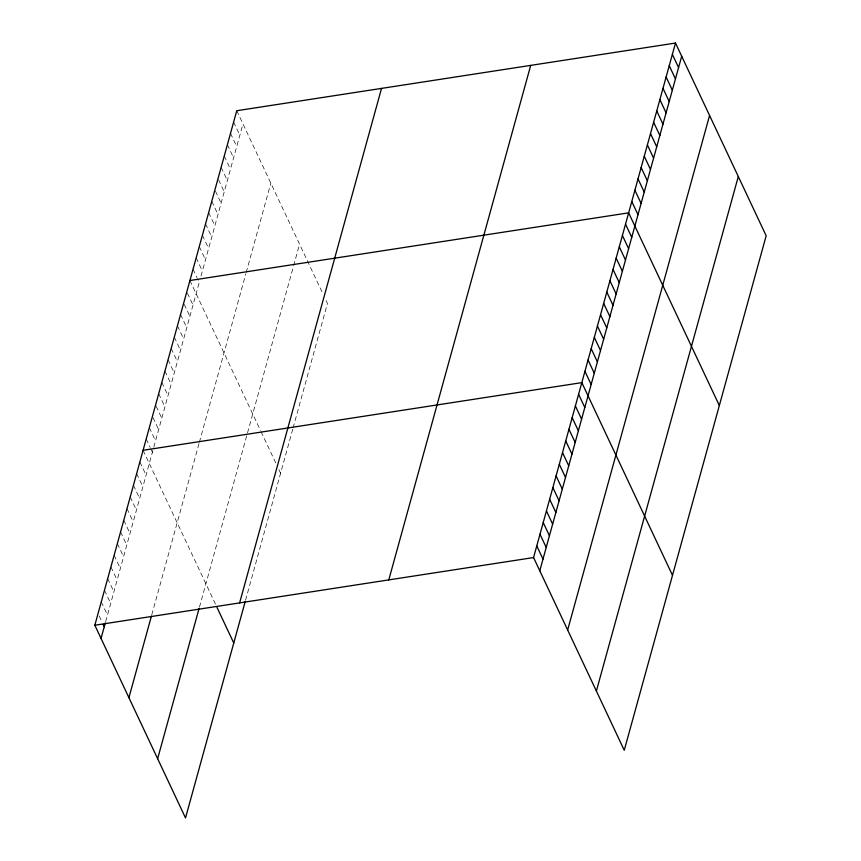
<?xml version="1.0" encoding="UTF-8"?>
<svg xmlns="http://www.w3.org/2000/svg" width="861" height="861" viewBox="0 0 861 861"><rect width="100%" height="100%" fill="white"/><g stroke="black" fill="none" stroke-linecap="round" stroke-linejoin="round"><path stroke-width="0.65" stroke-dasharray="4.3 3.23" d="M105.688 621.599L153.462 448.42M153.807 447.16L199.257 282.397L197.556 278.792M200.99 276.112L242.963 123.93M151.794 614.743L199.031 443.512M199.375 442.253L245.859 273.723M246.203 272.463L270.838 183.167M199.461 607.102L293.31 266.835M293.666 265.575L299.553 244.201M245.557 600.257L292.74 429.208M293.084 427.949L327.438 303.438L325.2 298.702M236.753 110.725L322.972 293.956M233.622 122.047L239.842 135.252M230.5 133.358L236.721 146.564M227.379 144.68L233.6 157.886M224.258 156.002L230.479 169.208M221.137 167.314L227.347 180.519M218.576 179.841L224.226 191.842M215.454 191.164L221.105 203.164M211.774 201.28L217.984 214.486M208.653 212.592L214.863 225.797M205.531 223.914L211.741 237.119M202.4 235.236L208.62 248.442M199.278 246.558L205.499 259.764M196.157 257.869L202.378 271.075M193.036 269.192L196.997 277.597M189.915 280.514L260.528 430.575M261.087 431.759L276.693 464.929M278.932 469.675L280.6 473.227M187.354 293.031L193.004 305.042M184.232 304.353L189.883 316.353M180.552 314.469L186.762 327.675M177.431 325.792L183.641 338.997M174.309 337.114L180.519 350.309M171.178 348.425L177.398 361.631M168.056 359.747L174.277 372.953M164.935 371.069L171.156 384.275M161.814 382.381L168.024 395.586M158.693 393.703L164.903 406.909M156.132 406.22L161.782 418.231M153.01 417.542L158.661 429.553M149.33 427.659L155.54 440.864M146.209 438.981L150.158 447.386M150.718 448.581L152.419 452.186M143.077 450.303L215.928 605.1M139.869 461.959L146.079 475.164M136.651 473.625L142.861 486.831M133.433 485.292L139.643 498.497M130.215 496.948L136.425 510.153M126.997 508.614L133.207 521.82M123.78 520.27L129.989 533.476M120.562 531.937L126.782 545.142M117.344 543.603L123.564 556.809M114.126 555.259L120.346 568.464M110.918 566.925L117.128 580.131M107.7 578.592L113.91 591.787M104.482 590.248L110.692 603.453M101.264 601.914L107.474 615.12M99.176 615.97L101.996 621.976"/><path stroke-width="1.29" d="M245.213 601.516L185.513 817.95L94.828 625.237L236.753 110.725L675.487 43.05L766.172 235.763L624.247 750.275L533.562 557.562L675.487 43.05M101.038 638.442L105.333 622.89M128.913 697.679L151.439 616.045M157.638 758.713L199.095 608.393M239.616 602.904L381.531 88.392M388.785 579.894L530.699 65.382M539.782 570.768L681.697 56.256M567.657 630.004L709.572 115.492M596.372 691.039L738.297 176.527M189.915 280.514L628.648 212.839L719.333 405.553M143.077 450.303L581.821 382.628L672.506 575.342M94.828 625.237L533.562 557.562M672.366 54.372L678.576 67.578M669.245 65.684L675.454 78.889M666.123 77.006L672.333 90.211M663.002 88.328L669.212 101.533M659.87 99.65L666.091 112.856M656.749 110.961L662.97 124.167M653.628 122.284L659.849 135.489M650.507 133.606L656.728 146.811M647.386 144.928L653.596 158.133M644.265 156.239L650.475 169.445M641.144 167.561L647.354 180.767M638.023 178.884L644.232 192.089M634.901 190.206L641.111 203.411M631.78 201.517L637.99 214.723M625.527 224.161L631.748 237.367M622.406 235.473L628.627 248.678M619.285 246.795L625.495 260M616.164 258.117L622.374 271.323M613.043 269.439L619.253 282.645M609.922 280.751L616.132 293.956M606.801 292.073L613.01 305.278M603.679 303.395L609.889 316.6M600.548 314.717L606.768 327.923M597.426 326.028L603.647 339.234M594.305 337.351L600.526 350.556M591.184 348.673L597.405 361.878M588.063 359.995L594.273 373.2M584.942 371.306L591.152 384.512M578.603 394.295L584.813 407.501M575.385 405.951L581.595 419.156M572.167 417.617L578.388 430.823M568.949 429.273L575.17 442.479M565.731 440.94L571.952 454.145M562.524 452.606L568.734 465.812M559.306 464.262L565.516 477.468M556.088 475.929L562.298 489.134M552.87 487.584L559.08 500.79M549.652 499.251L555.862 512.456M546.434 510.917L552.644 524.123M543.216 522.573L549.436 535.779M539.998 534.24L546.218 547.445M536.78 545.896L543 559.101M217.037 607.468L233.761 643.016M103.126 624.376L104.256 626.776"/></g></svg>
